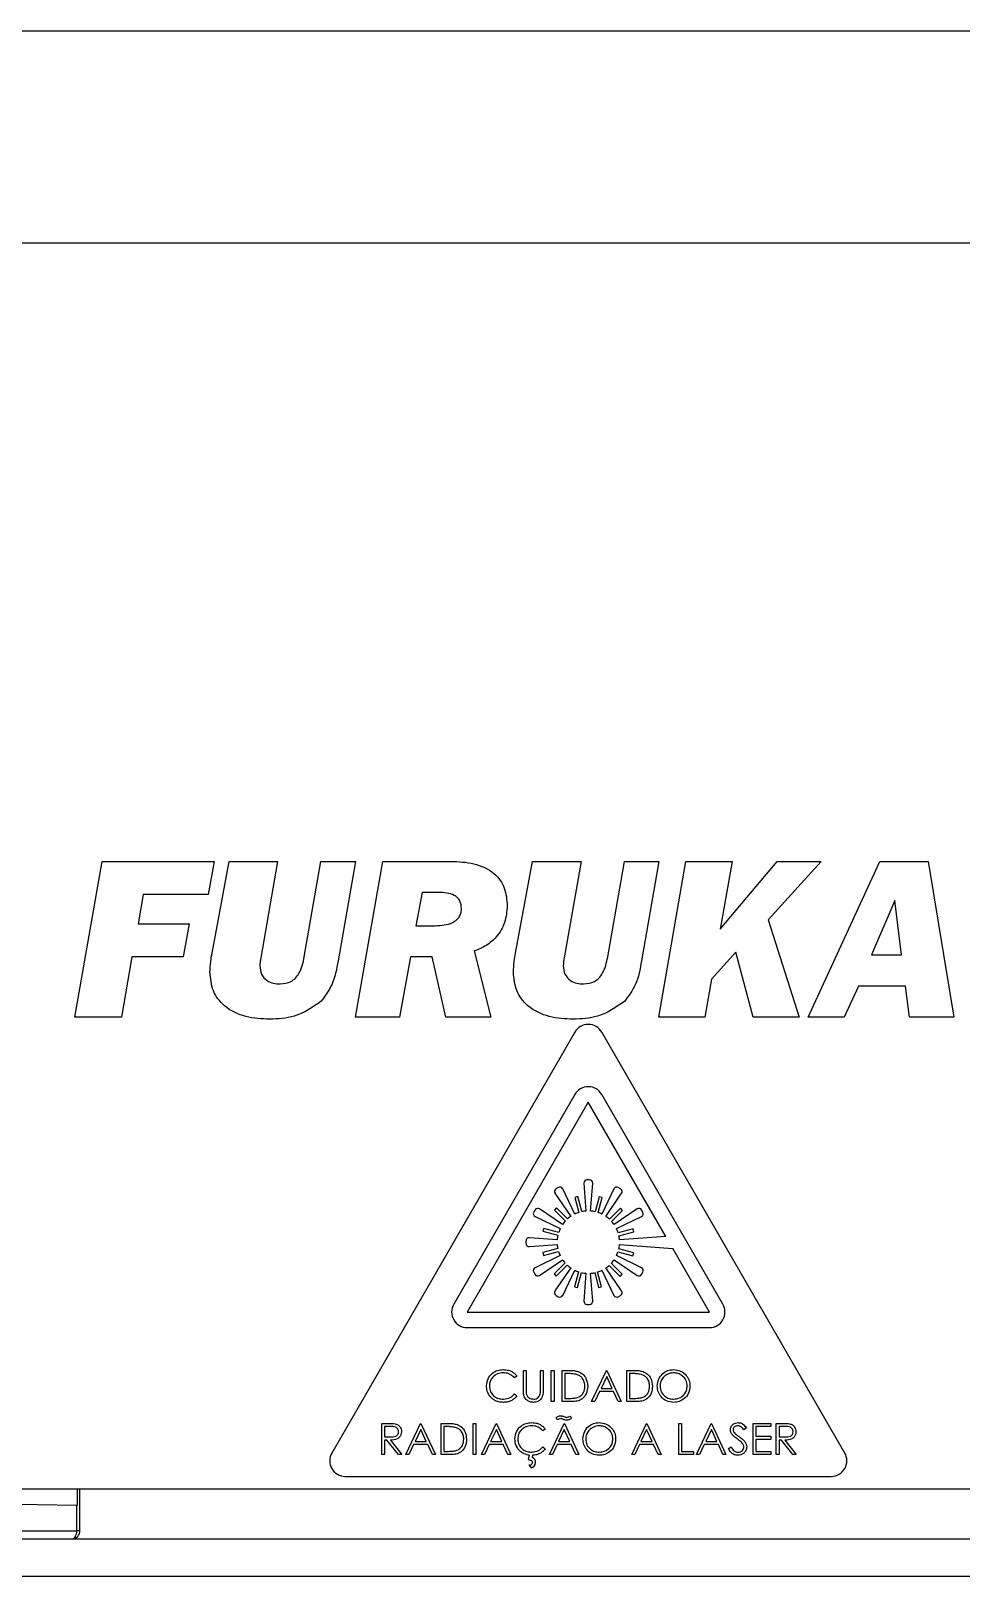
# Model space of a CAD drawing. Header units: millimetres. Extents: x 11355 to 11505, y 8083 to 8171.
# Drawn here: x 11372.803 to 11373.975, y 8110.362 to 8112.308 of the extents above; entities that cross this region are included whole.
import ezdxf

# ---------------------------------------------------------------- set-up
doc = ezdxf.new("R2010")
doc.units = ezdxf.units.MM
doc.layers.add('ODF', color=7, linetype='Continuous')
doc.layers.add('Rack - Base 15U', color=7, linetype='Continuous')

# ---------------------------------------------------------------- blocks, each defined once
blk = doc.blocks.new('Rack 15U - Gabitel')
blk.add_line((2366.628, 1400.827), (2386.938, 1400.827))
blk = doc.blocks.new('ODF - Furukawa')
at = {"layer": 'ODF'}
blk.add_line((2429.3876, 1400.5634), (2412.8414, 1400.5634), dxfattribs=at)
at = {"layer": 'ODF', "color": 7, "linetype": 'Continuous'}
for p, q in [((2426.2144, 1399.5885), (2426.2488, 1399.7847)), ((2426.2488, 1399.7847), (2426.3897, 1399.7847)), ((2426.3897, 1399.7847), (2426.3823, 1399.7429)), ((2426.3871, 1399.6692), (2426.4087, 1399.7847)), ((2426.4087, 1399.7847), (2426.4697, 1399.7847)), ((2426.4697, 1399.7847), (2426.4484, 1399.663)), ((2426.5033, 1399.6643), (2426.5242, 1399.7847)), ((2426.5242, 1399.7847), (2426.5677, 1399.7847)), ((2426.5677, 1399.7847), (2426.5458, 1399.6595)), ((2426.5677, 1399.5885), (2426.6023, 1399.7847)), ((2426.6023, 1399.7847), (2426.6883, 1399.7847)), ((2426.7692, 1399.6692), (2426.7908, 1399.7847)), ((2426.7908, 1399.7847), (2426.8518, 1399.7847)), ((2426.8518, 1399.7847), (2426.8305, 1399.663)), ((2426.8854, 1399.6643), (2426.9063, 1399.7847)), ((2426.9063, 1399.7847), (2426.9498, 1399.7847)), ((2426.9498, 1399.7847), (2426.9279, 1399.6595)), ((2426.9498, 1399.5885), (2426.9837, 1399.7847)), ((2426.9837, 1399.7847), (2427.0421, 1399.7847)), ((2427.0421, 1399.7847), (2427.0268, 1399.6991)), ((2427.0268, 1399.6991), (2427.0988, 1399.7847)), ((2427.1539, 1399.7847), (2427.0875, 1399.711)), ((2427.0988, 1399.7847), (2427.1539, 1399.7847)), ((2427.1379, 1399.5885), (2427.2279, 1399.7847)), ((2427.2279, 1399.7847), (2427.2888, 1399.7847)), ((2427.2888, 1399.7847), (2427.3211, 1399.5885)), ((2426.3002, 1399.7429), (2426.2939, 1399.7062)), ((2426.3823, 1399.7429), (2426.3002, 1399.7429)), ((2426.6516, 1399.7455), (2426.6436, 1399.7036)), ((2426.6723, 1399.7455), (2426.6516, 1399.7455)), ((2427.2468, 1399.7353), (2427.2176, 1399.667)), ((2427.2553, 1399.667), (2427.2468, 1399.7353)), ((2426.2939, 1399.7062), (2426.3583, 1399.7062)), ((2426.3583, 1399.7062), (2426.3507, 1399.6643)), ((2426.6436, 1399.7036), (2426.6684, 1399.7036)), ((2427.0875, 1399.711), (2427.1262, 1399.5885)), ((2426.2863, 1399.6643), (2426.2731, 1399.5885)), ((2426.3507, 1399.6643), (2426.2863, 1399.6643)), ((2426.637, 1399.6643), (2426.6233, 1399.5885)), ((2426.6643, 1399.6643), (2426.637, 1399.6643)), ((2426.6813, 1399.5885), (2426.6643, 1399.6643)), ((2426.7173, 1399.6718), (2426.7383, 1399.5885)), ((2427.0466, 1399.6702), (2427.0158, 1399.6365)), ((2427.0686, 1399.5885), (2427.0466, 1399.6702)), ((2427.2176, 1399.667), (2427.2553, 1399.667)), ((2427.0158, 1399.6365), (2427.0074, 1399.5885)), ((2427.2011, 1399.6277), (2427.183, 1399.5885)), ((2427.2604, 1399.6277), (2427.2011, 1399.6277)), ((2427.2655, 1399.5885), (2427.2604, 1399.6277)), ((2426.2731, 1399.5885), (2426.2144, 1399.5885)), ((2426.6233, 1399.5885), (2426.5677, 1399.5885)), ((2426.7383, 1399.5885), (2426.6813, 1399.5885)), ((2427.0074, 1399.5885), (2426.9498, 1399.5885)), ((2427.1262, 1399.5885), (2427.0686, 1399.5885)), ((2427.183, 1399.5885), (2427.1379, 1399.5885)), ((2427.3211, 1399.5885), (2427.2655, 1399.5885)), ((2426.8439, 1399.5695), (2426.5379, 1399.0395)), ((2427.1838, 1399.0395), (2426.8778, 1399.5695)), ((2426.8439, 1399.491), (2426.6914, 1399.2269)), ((2427.0303, 1399.2269), (2426.8778, 1399.491)), ((2426.8609, 1399.4812), (2426.7084, 1399.2171)), ((2426.9583, 1399.3124), (2426.8609, 1399.4812)), ((2426.8231, 1399.3738), (2426.8202, 1399.3722)), ((2426.8438, 1399.3405), (2426.8286, 1399.3721)), ((2426.8553, 1399.3793), (2426.8579, 1399.3442)), ((2426.8625, 1399.3835), (2426.8592, 1399.3835)), ((2426.8638, 1399.3442), (2426.8664, 1399.3793)), ((2426.8931, 1399.3721), (2426.8779, 1399.3405)), ((2426.9015, 1399.3722), (2426.8986, 1399.3738)), ((2426.8209, 1399.3482), (2426.8182, 1399.3455)), ((2426.8189, 1399.3666), (2426.8387, 1399.3375)), ((2426.8347, 1399.3344), (2426.8209, 1399.3482)), ((2426.8478, 1399.3624), (2426.8441, 1399.3614)), ((2426.8441, 1399.3614), (2426.8491, 1399.3426)), ((2426.8528, 1399.3435), (2426.8478, 1399.3624)), ((2426.8745, 1399.3622), (2426.8695, 1399.3434)), ((2426.8731, 1399.3424), (2426.8782, 1399.3612)), ((2426.8782, 1399.3612), (2426.8745, 1399.3622)), ((2426.883, 1399.3375), (2426.9028, 1399.3666)), ((2426.9012, 1399.3478), (2426.8875, 1399.334)), ((2426.9039, 1399.345), (2426.9012, 1399.3478)), ((2426.7938, 1399.3457), (2426.7921, 1399.3429)), ((2426.7938, 1399.3374), (2426.8255, 1399.3221)), ((2426.8284, 1399.3272), (2426.7994, 1399.347)), ((2426.8182, 1399.3455), (2426.832, 1399.3317)), ((2426.8901, 1399.3313), (2426.9039, 1399.345)), ((2426.9223, 1399.347), (2426.8933, 1399.3272)), ((2426.8962, 1399.3221), (2426.9279, 1399.3374)), ((2426.9296, 1399.3429), (2426.9279, 1399.3457)), ((2426.8217, 1399.308), (2426.7867, 1399.3107)), ((2426.8047, 1399.3224), (2426.8037, 1399.3188)), ((2426.8037, 1399.3188), (2426.8225, 1399.3137)), ((2426.8236, 1399.3174), (2426.8047, 1399.3224)), ((2426.9172, 1399.3219), (2426.8983, 1399.3168)), ((2426.8993, 1399.3131), (2426.9181, 1399.3182)), ((2426.9583, 1399.3124), (2426.9, 1399.308)), ((2426.9181, 1399.3182), (2426.9172, 1399.3219)), ((2426.7824, 1399.3068), (2426.7824, 1399.3034)), ((2426.7867, 1399.2995), (2426.8217, 1399.3022)), ((2426.8224, 1399.2971), (2426.8036, 1399.2921)), ((2426.8036, 1399.2921), (2426.8045, 1399.2884)), ((2426.8045, 1399.2884), (2426.8234, 1399.2934)), ((2426.8981, 1399.2928), (2426.917, 1399.2878)), ((2426.918, 1399.2915), (2426.8992, 1399.2965)), ((2426.9, 1399.3022), (2426.9671, 1399.2971)), ((2426.917, 1399.2878), (2426.918, 1399.2915)), ((2427.0133, 1399.2171), (2426.9671, 1399.2971)), ((2426.8255, 1399.2881), (2426.7938, 1399.2728)), ((2426.7994, 1399.2632), (2426.8284, 1399.283)), ((2426.8316, 1399.279), (2426.8178, 1399.2652)), ((2426.8387, 1399.2727), (2426.8189, 1399.2436)), ((2426.8205, 1399.2624), (2426.8343, 1399.2762)), ((2426.9028, 1399.2436), (2426.883, 1399.2727)), ((2426.887, 1399.2758), (2426.9008, 1399.262)), ((2426.9035, 1399.2647), (2426.8897, 1399.2785)), ((2426.8933, 1399.283), (2426.9223, 1399.2632)), ((2426.9279, 1399.2728), (2426.8962, 1399.2881)), ((2426.7921, 1399.2673), (2426.7938, 1399.2645)), ((2426.8178, 1399.2652), (2426.8205, 1399.2624)), ((2426.8286, 1399.2381), (2426.8438, 1399.2697)), ((2426.8486, 1399.2678), (2426.8435, 1399.249)), ((2426.8472, 1399.248), (2426.8523, 1399.2668)), ((2426.8579, 1399.266), (2426.8553, 1399.2309)), ((2426.8664, 1399.2309), (2426.8638, 1399.266)), ((2426.8689, 1399.2667), (2426.8739, 1399.2478)), ((2426.8776, 1399.2488), (2426.8726, 1399.2676)), ((2426.8779, 1399.2697), (2426.8931, 1399.2381)), ((2426.9008, 1399.262), (2426.9035, 1399.2647)), ((2426.9279, 1399.2645), (2426.9296, 1399.2673)), ((2426.8202, 1399.238), (2426.8231, 1399.2364)), ((2426.8435, 1399.249), (2426.8472, 1399.248)), ((2426.8739, 1399.2478), (2426.8776, 1399.2488)), ((2426.8986, 1399.2364), (2426.9015, 1399.238)), ((2426.7084, 1399.2171), (2427.0133, 1399.2171)), ((2426.8592, 1399.2267), (2426.8625, 1399.2267)), ((2426.7084, 1399.1974), (2427.0133, 1399.1974)), ((2426.771, 1399.1364), (2426.7679, 1399.134)), ((2426.7791, 1399.1436), (2426.7826, 1399.1436)), ((2426.7791, 1399.1198), (2426.7791, 1399.1436)), ((2426.7826, 1399.1436), (2426.7826, 1399.12)), ((2426.8007, 1399.12), (2426.8007, 1399.1436)), ((2426.8007, 1399.1436), (2426.8042, 1399.1436)), ((2426.8042, 1399.1436), (2426.8042, 1399.1198)), ((2426.8143, 1399.1436), (2426.8178, 1399.1436)), ((2426.8143, 1399.1043), (2426.8143, 1399.1436)), ((2426.8178, 1399.1436), (2426.8178, 1399.1043)), ((2426.8279, 1399.1043), (2426.8279, 1399.1436)), ((2426.8279, 1399.1436), (2426.8358, 1399.1436)), ((2426.8342, 1399.1395), (2426.8314, 1399.1395)), ((2426.8314, 1399.1395), (2426.8314, 1399.1083)), ((2426.8651, 1399.1043), (2426.8838, 1399.1436)), ((2426.884, 1399.1359), (2426.8769, 1399.1209)), ((2426.8838, 1399.1436), (2426.8843, 1399.1436)), ((2426.8909, 1399.1209), (2426.884, 1399.1359)), ((2426.8843, 1399.1436), (2426.9024, 1399.1043)), ((2426.9094, 1399.1043), (2426.9094, 1399.1436)), ((2426.9094, 1399.1436), (2426.9173, 1399.1436)), ((2426.9157, 1399.1395), (2426.9129, 1399.1395)), ((2426.9129, 1399.1395), (2426.9129, 1399.1083)), ((2426.8749, 1399.1169), (2426.869, 1399.1043)), ((2426.8927, 1399.1169), (2426.8749, 1399.1169)), ((2426.8769, 1399.1209), (2426.8909, 1399.1209)), ((2426.8985, 1399.1043), (2426.8927, 1399.1169)), ((2426.7679, 1399.1139), (2426.771, 1399.1115)), ((2426.8178, 1399.1043), (2426.8143, 1399.1043)), ((2426.8401, 1399.1043), (2426.8279, 1399.1043)), ((2426.8314, 1399.1083), (2426.8359, 1399.1083)), ((2426.869, 1399.1043), (2426.8651, 1399.1043)), ((2426.9024, 1399.1043), (2426.8985, 1399.1043)), ((2426.9216, 1399.1043), (2426.9094, 1399.1043)), ((2426.9129, 1399.1083), (2426.9174, 1399.1083)), ((2426.6009, 1399.0768), (2426.6088, 1399.0768)), ((2426.6009, 1399.0376), (2426.6009, 1399.0768)), ((2426.6311, 1399.0376), (2426.6497, 1399.0768)), ((2426.6497, 1399.0768), (2426.6502, 1399.0768)), ((2426.6502, 1399.0768), (2426.6683, 1399.0376)), ((2426.6754, 1399.0768), (2426.6833, 1399.0768)), ((2426.6754, 1399.0376), (2426.6754, 1399.0768)), ((2426.7157, 1399.0768), (2426.7192, 1399.0768)), ((2426.7157, 1399.0376), (2426.7157, 1399.0768)), ((2426.7192, 1399.0768), (2426.7192, 1399.0376)), ((2426.7262, 1399.0376), (2426.7448, 1399.0768)), ((2426.7448, 1399.0768), (2426.7453, 1399.0768)), ((2426.7453, 1399.0768), (2426.7635, 1399.0376)), ((2426.8118, 1399.0376), (2426.8304, 1399.0768)), ((2426.8221, 1399.0814), (2426.8203, 1399.0841)), ((2426.8304, 1399.0768), (2426.8309, 1399.0768)), ((2426.8309, 1399.0768), (2426.849, 1399.0376)), ((2426.8376, 1399.0859), (2426.8395, 1399.0833)), ((2426.9155, 1399.0376), (2426.9341, 1399.0768)), ((2426.9341, 1399.0768), (2426.9346, 1399.0768)), ((2426.9346, 1399.0768), (2426.9527, 1399.0376)), ((2426.9748, 1399.0768), (2426.9784, 1399.0768)), ((2426.9748, 1399.0376), (2426.9748, 1399.0768)), ((2426.9784, 1399.0768), (2426.9784, 1399.0416)), ((2426.997, 1399.0376), (2427.0156, 1399.0768)), ((2427.0156, 1399.0768), (2427.0161, 1399.0768)), ((2427.0161, 1399.0768), (2427.0342, 1399.0376)), ((2427.0685, 1399.0768), (2427.0906, 1399.0768)), ((2427.0685, 1399.0376), (2427.0685, 1399.0768)), ((2427.0906, 1399.0768), (2427.0906, 1399.0728)), ((2427.0976, 1399.0376), (2427.0976, 1399.0768)), ((2427.0976, 1399.0768), (2427.1055, 1399.0768)), ((2426.6118, 1399.0728), (2426.6044, 1399.0728)), ((2426.6044, 1399.0728), (2426.6044, 1399.0597)), ((2426.6044, 1399.0597), (2426.6116, 1399.0597)), ((2426.6499, 1399.0692), (2426.6428, 1399.0542)), ((2426.6569, 1399.0542), (2426.6499, 1399.0692)), ((2426.6817, 1399.0728), (2426.6789, 1399.0728)), ((2426.6789, 1399.0728), (2426.6789, 1399.0416)), ((2426.7451, 1399.0692), (2426.7379, 1399.0542)), ((2426.752, 1399.0542), (2426.7451, 1399.0692)), ((2426.8067, 1399.0696), (2426.8037, 1399.0673)), ((2426.8306, 1399.0692), (2426.8235, 1399.0542)), ((2426.8375, 1399.0542), (2426.8306, 1399.0692)), ((2426.9343, 1399.0692), (2426.9272, 1399.0542)), ((2426.9412, 1399.0542), (2426.9343, 1399.0692)), ((2427.0158, 1399.0692), (2427.0087, 1399.0542)), ((2427.0227, 1399.0542), (2427.0158, 1399.0692)), ((2427.0599, 1399.0712), (2427.0567, 1399.0688)), ((2427.0906, 1399.0728), (2427.072, 1399.0728)), ((2427.072, 1399.0728), (2427.072, 1399.0607)), ((2427.072, 1399.0607), (2427.0906, 1399.0607)), ((2427.0906, 1399.0567), (2427.072, 1399.0567)), ((2427.072, 1399.0567), (2427.072, 1399.0416)), ((2427.0906, 1399.0607), (2427.0906, 1399.0567)), ((2427.1012, 1399.0728), (2427.1012, 1399.0597)), ((2427.1085, 1399.0728), (2427.1012, 1399.0728)), ((2427.1012, 1399.0597), (2427.1084, 1399.0597)), ((2426.6044, 1399.0376), (2426.6009, 1399.0376)), ((2426.6044, 1399.0557), (2426.6044, 1399.0376)), ((2426.6073, 1399.0557), (2426.6044, 1399.0557)), ((2426.6217, 1399.0376), (2426.6073, 1399.0557)), ((2426.6116, 1399.0557), (2426.6261, 1399.0376)), ((2426.6261, 1399.0376), (2426.6217, 1399.0376)), ((2426.6349, 1399.0376), (2426.6311, 1399.0376)), ((2426.6409, 1399.0501), (2426.6349, 1399.0376)), ((2426.6587, 1399.0501), (2426.6409, 1399.0501)), ((2426.6428, 1399.0542), (2426.6569, 1399.0542)), ((2426.6645, 1399.0376), (2426.6587, 1399.0501)), ((2426.6683, 1399.0376), (2426.6645, 1399.0376)), ((2426.6876, 1399.0376), (2426.6754, 1399.0376)), ((2426.6789, 1399.0416), (2426.6834, 1399.0416)), ((2426.7192, 1399.0376), (2426.7157, 1399.0376)), ((2426.7301, 1399.0376), (2426.7262, 1399.0376)), ((2426.736, 1399.0501), (2426.7301, 1399.0376)), ((2426.7538, 1399.0501), (2426.736, 1399.0501)), ((2426.7379, 1399.0542), (2426.752, 1399.0542)), ((2426.7596, 1399.0376), (2426.7538, 1399.0501)), ((2426.7635, 1399.0376), (2426.7596, 1399.0376)), ((2426.7866, 1399.0367), (2426.7853, 1399.0312)), ((2426.7906, 1399.0366), (2426.79, 1399.034)), ((2426.8037, 1399.0471), (2426.8067, 1399.0448)), ((2426.8156, 1399.0376), (2426.8118, 1399.0376)), ((2426.8216, 1399.0501), (2426.8156, 1399.0376)), ((2426.8394, 1399.0501), (2426.8216, 1399.0501)), ((2426.8235, 1399.0542), (2426.8375, 1399.0542)), ((2426.8452, 1399.0376), (2426.8394, 1399.0501)), ((2426.849, 1399.0376), (2426.8452, 1399.0376)), ((2426.9193, 1399.0376), (2426.9155, 1399.0376)), ((2426.9253, 1399.0501), (2426.9193, 1399.0376)), ((2426.9431, 1399.0501), (2426.9253, 1399.0501)), ((2426.9272, 1399.0542), (2426.9412, 1399.0542)), ((2426.9489, 1399.0376), (2426.9431, 1399.0501)), ((2426.9527, 1399.0376), (2426.9489, 1399.0376)), ((2426.9935, 1399.0376), (2426.9748, 1399.0376)), ((2426.9784, 1399.0416), (2426.9935, 1399.0416)), ((2426.9935, 1399.0416), (2426.9935, 1399.0376)), ((2427.0008, 1399.0376), (2426.997, 1399.0376)), ((2427.0068, 1399.0501), (2427.0008, 1399.0376)), ((2427.0246, 1399.0501), (2427.0068, 1399.0501)), ((2427.0087, 1399.0542), (2427.0227, 1399.0542)), ((2427.0304, 1399.0376), (2427.0246, 1399.0501)), ((2427.0342, 1399.0376), (2427.0304, 1399.0376)), ((2427.0373, 1399.0451), (2427.0406, 1399.0471)), ((2427.0906, 1399.0376), (2427.0685, 1399.0376)), ((2427.072, 1399.0416), (2427.0906, 1399.0416)), ((2427.0906, 1399.0416), (2427.0906, 1399.0376)), ((2427.1012, 1399.0376), (2427.0976, 1399.0376)), ((2427.104, 1399.0557), (2427.1012, 1399.0557)), ((2427.1012, 1399.0557), (2427.1012, 1399.0376)), ((2427.1185, 1399.0376), (2427.104, 1399.0557)), ((2427.1084, 1399.0557), (2427.1228, 1399.0376)), ((2427.1228, 1399.0376), (2427.1185, 1399.0376)), ((2426.7853, 1399.0312), (2426.7882, 1399.0305)), ((2426.7858, 1399.0248), (2426.7892, 1399.0206)), ((2426.5549, 1399.0101), (2427.1668, 1399.0101)), ((2412.8034, 1398.9944), (2429.4268, 1398.9944)), ((2426.2175, 1398.9734), (2426.2175, 1398.9944)), ((2426.2208, 1398.9414), (2426.2208, 1398.9944)), ((2426.2168, 1398.9414), (2426.2168, 1398.9734)), ((2425.3698, 1398.9414), (2426.2168, 1398.9414)), ((2414.7387, 1398.9316), (2428.0151, 1398.9316)), ((2412.8034, 1398.8845), (2429.4268, 1398.8845))]:
    blk.add_line(p, q, dxfattribs=at)
at = {"layer": 'ODF', "color": 8, "linetype": 'Continuous'}
blk.add_line((2426.2208, 1398.9414), (2426.2168, 1398.9414), dxfattribs=at)
at = {"layer": 'ODF', "color": 7, "linetype": 'Continuous', "flags": 128}
for points in [[(2426.2168, 1398.9734), (2426.0666, 1398.976), (2425.9273, 1398.9785), (2425.7998, 1398.9807), (2425.6851, 1398.9827), (2425.5841, 1398.9844), (2425.4974, 1398.986), (2425.4258, 1398.9872), (2425.3698, 1398.9882)], [(2426.211, 1398.9316), (2426.2121, 1398.9318), (2426.2132, 1398.9323), (2426.2142, 1398.9332), (2426.2151, 1398.9345), (2426.2158, 1398.9359), (2426.2164, 1398.9376), (2426.2167, 1398.9395), (2426.2168, 1398.9414)]]:
    blk.add_lwpolyline(points, dxfattribs=at)
at = {"layer": 'ODF', "color": 7, "linetype": 'Continuous'}
for centre, radius, start, end in [((2426.8609, 1399.5597), 0.0196, 30, 150), ((2426.8609, 1399.4812), 0.0196, 30, 150), ((2426.8222, 1399.3688), 0.00393, 120, 214.2892), ((2426.825, 1399.3704), 0.00393, 25.7108, 120), ((2426.8592, 1399.3796), 0.00393, 90, 184.2892), ((2426.8625, 1399.3796), 0.00393, 355.7108, 90), ((2426.8967, 1399.3704), 0.00393, 60, 154.2892), ((2426.8995, 1399.3688), 0.00393, 325.7108, 60), ((2426.7972, 1399.3438), 0.00393, 55.7108, 150), ((2426.9245, 1399.3438), 0.00393, 30, 124.2892), ((2426.7955, 1399.3409), 0.00393, 150, 244.2892), ((2426.8609, 1399.3051), 0.0393, 137.3451, 145.6988), ((2426.8609, 1399.3051), 0.0393, 124.3012, 131.7648), ((2426.8609, 1399.3051), 0.0393, 107.3451, 115.6988), ((2426.8609, 1399.3051), 0.0393, 94.3012, 101.7648), ((2426.8609, 1399.3051), 0.0393, 77.3451, 85.6988), ((2426.8609, 1399.3051), 0.0393, 64.3012, 71.7648), ((2426.8609, 1399.3051), 0.0393, 47.3451, 55.6988), ((2426.8609, 1399.3051), 0.0393, 34.3012, 41.7648), ((2426.9262, 1399.3409), 0.00393, 295.7108, 30), ((2426.7864, 1399.3068), 0.00393, 85.7108, 180), ((2426.8609, 1399.3051), 0.0393, 167.3451, 175.6988), ((2426.8609, 1399.3051), 0.0393, 154.3012, 161.7648), ((2426.8609, 1399.3051), 0.0393, 17.3451, 25.6988), ((2426.8609, 1399.3051), 0.0393, 4.3012, 11.7648), ((2426.7864, 1399.3034), 0.00393, 180, 274.2892), ((2426.8609, 1399.3051), 0.0393, 184.3012, 191.7648), ((2426.8609, 1399.3051), 0.0393, 197.3451, 205.6988), ((2426.8609, 1399.3051), 0.0393, 334.3012, 341.7648), ((2426.8609, 1399.3051), 0.0393, 347.3451, 355.6988), ((2426.7955, 1399.2693), 0.00393, 115.7108, 210), ((2426.8609, 1399.3051), 0.0393, 214.3012, 221.7648), ((2426.8609, 1399.3051), 0.0393, 227.3451, 235.6988), ((2426.8609, 1399.3051), 0.0393, 304.3012, 311.7648), ((2426.8609, 1399.3051), 0.0393, 317.3451, 325.6988), ((2426.9262, 1399.2693), 0.00393, 330, 64.2892), ((2426.7972, 1399.2664), 0.00393, 210, 304.2892), ((2426.8609, 1399.3051), 0.0393, 244.3012, 251.7648), ((2426.8609, 1399.3051), 0.0393, 257.3451, 265.6988), ((2426.8609, 1399.3051), 0.0393, 274.3012, 281.7648), ((2426.8609, 1399.3051), 0.0393, 287.3451, 295.6988), ((2426.9245, 1399.2664), 0.00393, 235.7108, 330), ((2426.8222, 1399.2414), 0.00393, 145.7108, 240), ((2426.825, 1399.2398), 0.00393, 240, 334.2892), ((2426.8592, 1399.2306), 0.00393, 175.7108, 270), ((2426.8625, 1399.2306), 0.00393, 270, 4.2892), ((2426.8967, 1399.2398), 0.00393, 205.7108, 300), ((2426.8995, 1399.2414), 0.00393, 300, 34.2892), ((2426.7084, 1399.2171), 0.0196, 150, 270), ((2427.0133, 1399.2171), 0.0196, 270, 30), ((2426.5549, 1399.0297), 0.0196, 150, 270), ((2427.1668, 1399.0297), 0.0196, 270, 30), ((2426.7874, 1399.0275), 0.00314, 238.9567, 76.5333), ((2426.7874, 1399.0275), 0.00707, 284.3001, 68.8047), ((2426.215, 1398.849), 0.1245, 88.8344, 89.1571), ((2426.211, 1398.9414), 0.00981, 270, 0)]:
    blk.add_arc(centre, radius, start, end, dxfattribs=at)
for points, knots in [([(2426.6883, 1399.7847), (2426.6979, 1399.7843), (2426.7169, 1399.7835), (2426.7422, 1399.7723), (2426.7571, 1399.7514), (2426.7582, 1399.7363), (2426.7588, 1399.7287)], [0, 0, 0, 0, 0.281153, 0.560489, 0.779706, 1, 1, 1, 1]), ([(2426.7012, 1399.7248), (2426.7009, 1399.7282), (2426.7005, 1399.7334), (2426.6965, 1399.7391), (2426.688, 1399.745), (2426.6793, 1399.7453), (2426.6723, 1399.7455)], [0, 0, 0, 0, 0.249965, 0.375572, 0.501139, 1, 1, 1, 1]), ([(2426.6684, 1399.7036), (2426.6758, 1399.704), (2426.6869, 1399.7047), (2426.6975, 1399.7127), (2426.7008, 1399.7193), (2426.7011, 1399.723), (2426.7012, 1399.7248)], [0, 0, 0, 0, 0.499625, 0.749066, 0.874504, 1, 1, 1, 1]), ([(2426.7588, 1399.7287), (2426.7582, 1399.7216), (2426.757, 1399.7075), (2426.7467, 1399.6901), (2426.7329, 1399.6779), (2426.7225, 1399.6738), (2426.7173, 1399.6718)], [0, 0, 0, 0, 0.279917, 0.559482, 0.779637, 1, 1, 1, 1]), ([(2426.3845, 1399.6453), (2426.3847, 1399.6498), (2426.3851, 1399.6578), (2426.3865, 1399.6657), (2426.3871, 1399.6692)], [0, 0, 0, 0, 0.5598922, 1, 1, 1, 1]), ([(2426.4484, 1399.663), (2426.4481, 1399.6612), (2426.4475, 1399.658), (2426.4474, 1399.6547), (2426.4473, 1399.6533)], [0, 0, 0, 0, 0.559976, 1, 1, 1, 1]), ([(2426.4729, 1399.6303), (2426.4777, 1399.6308), (2426.4872, 1399.6318), (2426.4992, 1399.6451), (2426.5017, 1399.657), (2426.5033, 1399.6643)], [0, 0, 0, 0, 0.279638, 0.558318, 1, 1, 1, 1]), ([(2426.5458, 1399.6595), (2426.544, 1399.6491), (2426.5407, 1399.6305), (2426.5295, 1399.6153), (2426.5247, 1399.6087)], [0, 0, 0, 0, 0.561004, 1, 1, 1, 1]), ([(2426.7666, 1399.6453), (2426.7668, 1399.6498), (2426.7672, 1399.6578), (2426.7686, 1399.6657), (2426.7692, 1399.6692)], [0, 0, 0, 0, 0.5598922, 1, 1, 1, 1]), ([(2426.8305, 1399.663), (2426.8301, 1399.6612), (2426.8296, 1399.658), (2426.8295, 1399.6547), (2426.8294, 1399.6533)], [0, 0, 0, 0, 0.559978, 1, 1, 1, 1]), ([(2426.855, 1399.6303), (2426.8598, 1399.6308), (2426.8693, 1399.6318), (2426.8813, 1399.6451), (2426.8838, 1399.657), (2426.8854, 1399.6643)], [0, 0, 0, 0, 0.279635, 0.558318, 1, 1, 1, 1]), ([(2426.9279, 1399.6595), (2426.9261, 1399.6491), (2426.9228, 1399.6305), (2426.9116, 1399.6153), (2426.9067, 1399.6087)], [0, 0, 0, 0, 0.561004, 1, 1, 1, 1]), ([(2426.4597, 1399.5858), (2426.4496, 1399.5863), (2426.4294, 1399.5874), (2426.4031, 1399.5997), (2426.3866, 1399.6213), (2426.3852, 1399.6373), (2426.3845, 1399.6453)], [0, 0, 0, 0, 0.281033, 0.560506, 0.779927, 1, 1, 1, 1]), ([(2426.4473, 1399.6533), (2426.4477, 1399.6496), (2426.4483, 1399.6423), (2426.4555, 1399.6343), (2426.4643, 1399.6307), (2426.47, 1399.6305), (2426.4729, 1399.6303)], [0, 0, 0, 0, 0.279781, 0.558401, 0.77899, 1, 1, 1, 1]), ([(2426.8418, 1399.5858), (2426.8317, 1399.5863), (2426.8115, 1399.5874), (2426.7852, 1399.5997), (2426.7687, 1399.6213), (2426.7673, 1399.6373), (2426.7666, 1399.6453)], [0, 0, 0, 0, 0.281034, 0.560507, 0.779927, 1, 1, 1, 1]), ([(2426.8294, 1399.6533), (2426.8297, 1399.6496), (2426.8304, 1399.6423), (2426.8376, 1399.6343), (2426.8464, 1399.6307), (2426.8521, 1399.6305), (2426.855, 1399.6303)], [0, 0, 0, 0, 0.27978, 0.558402, 0.77899, 1, 1, 1, 1]), ([(2426.5247, 1399.6087), (2426.5137, 1399.601), (2426.494, 1399.5873), (2426.4702, 1399.5863), (2426.4597, 1399.5858)], [0, 0, 0, 0, 0.558134, 1, 1, 1, 1]), ([(2426.9067, 1399.6087), (2426.8958, 1399.601), (2426.8761, 1399.5873), (2426.8523, 1399.5863), (2426.8418, 1399.5858)], [0, 0, 0, 0, 0.558136, 1, 1, 1, 1]), ([(2426.7328, 1399.1242), (2426.7331, 1399.1272), (2426.7338, 1399.1334), (2426.7396, 1399.1401), (2426.7466, 1399.144), (2426.7515, 1399.1444), (2426.7539, 1399.1446)], [0, 0, 0, 0, 0.279515, 0.55908, 0.779373, 1, 1, 1, 1]), ([(2426.7537, 1399.1405), (2426.7512, 1399.1403), (2426.7461, 1399.1397), (2426.7403, 1399.1354), (2426.7368, 1399.1298), (2426.7365, 1399.1259), (2426.7363, 1399.1239)], [0, 0, 0, 0, 0.279854, 0.55952, 0.779688, 1, 1, 1, 1]), ([(2426.7679, 1399.134), (2426.7667, 1399.1353), (2426.7645, 1399.1375), (2426.7607, 1399.1394), (2426.7572, 1399.1404), (2426.7549, 1399.1405), (2426.7537, 1399.1405)], [0, 0, 0, 0, 0.339329, 0.559461, 0.779726, 1, 1, 1, 1]), ([(2426.7539, 1399.1446), (2426.7561, 1399.1444), (2426.7598, 1399.1442), (2426.7646, 1399.1421), (2426.7682, 1399.1397), (2426.7701, 1399.1375), (2426.771, 1399.1364)], [0, 0, 0, 0, 0.33969, 0.559838, 0.779927, 1, 1, 1, 1]), ([(2426.8462, 1399.1384), (2426.844, 1399.1388), (2426.84, 1399.1395), (2426.836, 1399.1395), (2426.8342, 1399.1395)], [0, 0, 0, 0, 0.559545, 1, 1, 1, 1]), ([(2426.8358, 1399.1436), (2426.8382, 1399.1436), (2426.8424, 1399.1436), (2426.8465, 1399.1426), (2426.8483, 1399.1421)], [0, 0, 0, 0, 0.560444, 1, 1, 1, 1]), ([(2426.8566, 1399.1234), (2426.8564, 1399.1253), (2426.8562, 1399.129), (2426.8538, 1399.1336), (2426.8503, 1399.1369), (2426.8476, 1399.1379), (2426.8462, 1399.1384)], [0, 0, 0, 0, 0.280176, 0.55976, 0.779793, 1, 1, 1, 1]), ([(2426.8483, 1399.1421), (2426.8503, 1399.1412), (2426.8543, 1399.1392), (2426.8591, 1399.1326), (2426.8597, 1399.1269), (2426.8601, 1399.1234)], [0, 0, 0, 0, 0.280266, 0.560712, 1, 1, 1, 1]), ([(2426.9278, 1399.1384), (2426.9255, 1399.1388), (2426.9215, 1399.1395), (2426.9175, 1399.1395), (2426.9157, 1399.1395)], [0, 0, 0, 0, 0.559545, 1, 1, 1, 1]), ([(2426.9173, 1399.1436), (2426.9197, 1399.1436), (2426.9239, 1399.1436), (2426.928, 1399.1426), (2426.9298, 1399.1421)], [0, 0, 0, 0, 0.560444, 1, 1, 1, 1]), ([(2426.9381, 1399.1234), (2426.938, 1399.1253), (2426.9377, 1399.129), (2426.9353, 1399.1336), (2426.9318, 1399.1369), (2426.9291, 1399.1379), (2426.9278, 1399.1384)], [0, 0, 0, 0, 0.280176, 0.55976, 0.779793, 1, 1, 1, 1]), ([(2426.9298, 1399.1421), (2426.9318, 1399.1412), (2426.9358, 1399.1392), (2426.9407, 1399.1326), (2426.9413, 1399.1269), (2426.9416, 1399.1234)], [0, 0, 0, 0, 0.280266, 0.560712, 1, 1, 1, 1]), ([(2426.9477, 1399.1238), (2426.948, 1399.1268), (2426.9488, 1399.1328), (2426.9541, 1399.1397), (2426.9609, 1399.1439), (2426.9657, 1399.1443), (2426.9681, 1399.1446)], [0, 0, 0, 0, 0.2797337, 0.5593308, 0.7796797, 1, 1, 1, 1]), ([(2426.9682, 1399.1405), (2426.9657, 1399.1402), (2426.9608, 1399.1396), (2426.9551, 1399.1352), (2426.9517, 1399.1296), (2426.9514, 1399.1257), (2426.9512, 1399.1238)], [0, 0, 0, 0, 0.279625, 0.55935, 0.779625, 1, 1, 1, 1]), ([(2426.9681, 1399.1446), (2426.9711, 1399.1442), (2426.9773, 1399.1436), (2426.9842, 1399.138), (2426.9883, 1399.1312), (2426.9887, 1399.1264), (2426.9889, 1399.1239)], [0, 0, 0, 0, 0.279766, 0.559354, 0.779566, 1, 1, 1, 1]), ([(2426.9854, 1399.124), (2426.9851, 1399.1264), (2426.9845, 1399.1314), (2426.9797, 1399.1368), (2426.9741, 1399.14), (2426.9702, 1399.1403), (2426.9682, 1399.1405)], [0, 0, 0, 0, 0.279467, 0.558874, 0.779517, 1, 1, 1, 1]), ([(2426.7377, 1399.1102), (2426.7361, 1399.1125), (2426.7332, 1399.1168), (2426.7329, 1399.1219), (2426.7328, 1399.1242)], [0, 0, 0, 0, 0.559044, 1, 1, 1, 1]), ([(2426.7363, 1399.1239), (2426.7366, 1399.1214), (2426.7372, 1399.1163), (2426.7421, 1399.1108), (2426.7479, 1399.1077), (2426.7519, 1399.1075), (2426.7539, 1399.1073)], [0, 0, 0, 0, 0.279436, 0.558917, 0.779286, 1, 1, 1, 1]), ([(2426.7798, 1399.1116), (2426.7795, 1399.1131), (2426.7791, 1399.1159), (2426.7791, 1399.1186), (2426.7791, 1399.1198)], [0, 0, 0, 0, 0.559487, 1, 1, 1, 1]), ([(2426.7826, 1399.12), (2426.7826, 1399.1191), (2426.7826, 1399.1173), (2426.7827, 1399.1156), (2426.7827, 1399.1148)], [0, 0, 0, 0, 0.560144, 1, 1, 1, 1]), ([(2426.7827, 1399.1148), (2426.783, 1399.1136), (2426.7835, 1399.1112), (2426.7869, 1399.1081), (2426.79, 1399.1076), (2426.7918, 1399.1073)], [0, 0, 0, 0, 0.281053, 0.560812, 1, 1, 1, 1]), ([(2426.8042, 1399.1198), (2426.8042, 1399.1177), (2426.8041, 1399.1133), (2426.8018, 1399.1075), (2426.7972, 1399.1038), (2426.7938, 1399.1035), (2426.792, 1399.1033)], [0, 0, 0, 0, 0.28166, 0.56011, 0.78008, 1, 1, 1, 1]), ([(2426.8003, 1399.1139), (2426.8005, 1399.1151), (2426.8007, 1399.1171), (2426.8007, 1399.1191), (2426.8007, 1399.12)], [0, 0, 0, 0, 0.559629, 1, 1, 1, 1]), ([(2426.8601, 1399.1234), (2426.8598, 1399.1205), (2426.8592, 1399.1146), (2426.8542, 1399.1076), (2426.847, 1399.1045), (2426.8424, 1399.1044), (2426.8401, 1399.1043)], [0, 0, 0, 0, 0.280129, 0.5592507, 0.7788356, 1, 1, 1, 1]), ([(2426.8471, 1399.1093), (2426.8487, 1399.11), (2426.8518, 1399.1114), (2426.8558, 1399.1163), (2426.8563, 1399.1208), (2426.8566, 1399.1234)], [0, 0, 0, 0, 0.28053, 0.561007, 1, 1, 1, 1]), ([(2426.9416, 1399.1234), (2426.9413, 1399.1205), (2426.9408, 1399.1146), (2426.9357, 1399.1076), (2426.9285, 1399.1045), (2426.9239, 1399.1044), (2426.9216, 1399.1043)], [0, 0, 0, 0, 0.280129, 0.5592507, 0.7788356, 1, 1, 1, 1]), ([(2426.9287, 1399.1093), (2426.9302, 1399.11), (2426.9334, 1399.1114), (2426.9373, 1399.1163), (2426.9378, 1399.1208), (2426.9381, 1399.1234)], [0, 0, 0, 0, 0.2805349, 0.5610104, 1, 1, 1, 1]), ([(2426.9684, 1399.1033), (2426.9653, 1399.1036), (2426.9592, 1399.1043), (2426.9525, 1399.1099), (2426.9483, 1399.1166), (2426.9479, 1399.1214), (2426.9477, 1399.1238)], [0, 0, 0, 0, 0.279663, 0.559356, 0.779635, 1, 1, 1, 1]), ([(2426.9512, 1399.1238), (2426.9515, 1399.1213), (2426.9521, 1399.1163), (2426.9568, 1399.111), (2426.9624, 1399.1078), (2426.9663, 1399.1075), (2426.9682, 1399.1073)], [0, 0, 0, 0, 0.279416, 0.559077, 0.779478, 1, 1, 1, 1]), ([(2426.9682, 1399.1073), (2426.9707, 1399.1076), (2426.9757, 1399.1082), (2426.9815, 1399.1125), (2426.9849, 1399.1181), (2426.9852, 1399.122), (2426.9854, 1399.124)], [0, 0, 0, 0, 0.279836, 0.559389, 0.779657, 1, 1, 1, 1]), ([(2426.9889, 1399.1239), (2426.9886, 1399.1209), (2426.9879, 1399.1148), (2426.9823, 1399.1081), (2426.9755, 1399.1039), (2426.9708, 1399.1035), (2426.9684, 1399.1033)], [0, 0, 0, 0, 0.2796298, 0.5593425, 0.7795946, 1, 1, 1, 1]), ([(2426.7539, 1399.1033), (2426.7519, 1399.1034), (2426.7485, 1399.1036), (2426.744, 1399.1052), (2426.7405, 1399.1073), (2426.7387, 1399.1092), (2426.7377, 1399.1102)], [0, 0, 0, 0, 0.3398393, 0.5599287, 0.7799647, 1, 1, 1, 1]), ([(2426.7539, 1399.1073), (2426.7569, 1399.1077), (2426.7624, 1399.1084), (2426.7662, 1399.1122), (2426.7679, 1399.1139)], [0, 0, 0, 0, 0.5587645, 1, 1, 1, 1]), ([(2426.771, 1399.1115), (2426.7695, 1399.1099), (2426.767, 1399.1071), (2426.7625, 1399.1047), (2426.7583, 1399.1035), (2426.7554, 1399.1034), (2426.7539, 1399.1033)], [0, 0, 0, 0, 0.339343, 0.559516, 0.779721, 1, 1, 1, 1]), ([(2426.792, 1399.1033), (2426.7905, 1399.1034), (2426.7876, 1399.1036), (2426.7838, 1399.1056), (2426.7811, 1399.1083), (2426.7802, 1399.1105), (2426.7798, 1399.1116)], [0, 0, 0, 0, 0.280222, 0.559911, 0.779947, 1, 1, 1, 1]), ([(2426.7918, 1399.1073), (2426.7929, 1399.1074), (2426.7951, 1399.1077), (2426.7977, 1399.1093), (2426.7995, 1399.1115), (2426.8, 1399.1131), (2426.8003, 1399.1139)], [0, 0, 0, 0, 0.279785, 0.559375, 0.779569, 1, 1, 1, 1]), ([(2426.8359, 1399.1083), (2426.838, 1399.1083), (2426.8418, 1399.1083), (2426.8455, 1399.109), (2426.8471, 1399.1093)], [0, 0, 0, 0, 0.560432, 1, 1, 1, 1]), ([(2426.9174, 1399.1083), (2426.9196, 1399.1083), (2426.9233, 1399.1083), (2426.927, 1399.109), (2426.9287, 1399.1093)], [0, 0, 0, 0, 0.560426, 1, 1, 1, 1]), ([(2426.6088, 1399.0768), (2426.6104, 1399.0768), (2426.6134, 1399.0768), (2426.6164, 1399.0765), (2426.6177, 1399.0763)], [0, 0, 0, 0, 0.560232, 1, 1, 1, 1]), ([(2426.6177, 1399.0763), (2426.6189, 1399.0759), (2426.6213, 1399.0751), (2426.6239, 1399.0724), (2426.6254, 1399.0694), (2426.6255, 1399.0673), (2426.6256, 1399.0663)], [0, 0, 0, 0, 0.2798, 0.559501, 0.779638, 1, 1, 1, 1]), ([(2426.6833, 1399.0768), (2426.6857, 1399.0768), (2426.6899, 1399.0768), (2426.694, 1399.0758), (2426.6958, 1399.0754)], [0, 0, 0, 0, 0.560449, 1, 1, 1, 1]), ([(2426.6958, 1399.0754), (2426.6978, 1399.0744), (2426.7018, 1399.0725), (2426.7066, 1399.0659), (2426.7072, 1399.0602), (2426.7076, 1399.0567)], [0, 0, 0, 0, 0.280271, 0.560713, 1, 1, 1, 1]), ([(2426.7685, 1399.0574), (2426.7689, 1399.0605), (2426.7696, 1399.0667), (2426.7754, 1399.0734), (2426.7824, 1399.0773), (2426.7872, 1399.0777), (2426.7896, 1399.0778)], [0, 0, 0, 0, 0.279515, 0.559083, 0.779378, 1, 1, 1, 1]), ([(2426.7896, 1399.0778), (2426.7919, 1399.0777), (2426.7956, 1399.0774), (2426.8003, 1399.0754), (2426.804, 1399.073), (2426.8058, 1399.0707), (2426.8067, 1399.0696)], [0, 0, 0, 0, 0.33969, 0.559838, 0.779927, 1, 1, 1, 1]), ([(2426.8203, 1399.0841), (2426.8213, 1399.0848), (2426.823, 1399.0862), (2426.8252, 1399.0863), (2426.8262, 1399.0864)], [0, 0, 0, 0, 0.558872, 1, 1, 1, 1]), ([(2426.8262, 1399.0829), (2426.8254, 1399.0827), (2426.8239, 1399.0825), (2426.8226, 1399.0817), (2426.8221, 1399.0814)], [0, 0, 0, 0, 0.558059, 1, 1, 1, 1]), ([(2426.8262, 1399.0864), (2426.827, 1399.0863), (2426.8283, 1399.0861), (2426.8296, 1399.0856), (2426.8302, 1399.0854)], [0, 0, 0, 0, 0.559384, 1, 1, 1, 1]), ([(2426.8276, 1399.0827), (2426.8273, 1399.0827), (2426.8269, 1399.0829), (2426.8264, 1399.0829), (2426.8262, 1399.0829)], [0, 0, 0, 0, 0.559628, 1, 1, 1, 1]), ([(2426.8297, 1399.0818), (2426.8293, 1399.082), (2426.8286, 1399.0823), (2426.8279, 1399.0826), (2426.8276, 1399.0827)], [0, 0, 0, 0, 0.560143, 1, 1, 1, 1]), ([(2426.8336, 1399.0808), (2426.8328, 1399.0809), (2426.8315, 1399.081), (2426.8303, 1399.0815), (2426.8297, 1399.0818)], [0, 0, 0, 0, 0.55959, 1, 1, 1, 1]), ([(2426.8302, 1399.0854), (2426.8308, 1399.0851), (2426.8319, 1399.0846), (2426.8331, 1399.0844), (2426.8337, 1399.0844)], [0, 0, 0, 0, 0.560452, 1, 1, 1, 1]), ([(2426.8395, 1399.0833), (2426.8385, 1399.0825), (2426.8367, 1399.0812), (2426.8345, 1399.081), (2426.8336, 1399.0808)], [0, 0, 0, 0, 0.56082, 1, 1, 1, 1]), ([(2426.8337, 1399.0844), (2426.8345, 1399.0845), (2426.8359, 1399.0848), (2426.8371, 1399.0856), (2426.8376, 1399.0859)], [0, 0, 0, 0, 0.55841, 1, 1, 1, 1]), ([(2426.8541, 1399.057), (2426.8544, 1399.0601), (2426.8551, 1399.0661), (2426.8605, 1399.073), (2426.8673, 1399.0771), (2426.8721, 1399.0776), (2426.8744, 1399.0778)], [0, 0, 0, 0, 0.2797337, 0.5593308, 0.7796797, 1, 1, 1, 1]), ([(2426.8744, 1399.0778), (2426.8775, 1399.0775), (2426.8837, 1399.0769), (2426.8905, 1399.0713), (2426.8947, 1399.0645), (2426.8951, 1399.0596), (2426.8953, 1399.0572)], [0, 0, 0, 0, 0.279763, 0.559361, 0.779566, 1, 1, 1, 1]), ([(2427.0398, 1399.0687), (2427.0399, 1399.0701), (2427.0403, 1399.0728), (2427.043, 1399.0759), (2427.0462, 1399.0775), (2427.0483, 1399.0777), (2427.0494, 1399.0778)], [0, 0, 0, 0, 0.279552, 0.558802, 0.779379, 1, 1, 1, 1]), ([(2427.0494, 1399.0778), (2427.0509, 1399.0777), (2427.0533, 1399.0774), (2427.0562, 1399.0755), (2427.0582, 1399.0735), (2427.0593, 1399.0719), (2427.0599, 1399.0712)], [0, 0, 0, 0, 0.338739, 0.55884, 0.77934, 1, 1, 1, 1]), ([(2427.1055, 1399.0768), (2427.1072, 1399.0768), (2427.1101, 1399.0768), (2427.1131, 1399.0765), (2427.1144, 1399.0763)], [0, 0, 0, 0, 0.560232, 1, 1, 1, 1]), ([(2427.1144, 1399.0763), (2427.1156, 1399.0759), (2427.1181, 1399.0751), (2427.1207, 1399.0724), (2427.1221, 1399.0694), (2427.1222, 1399.0673), (2427.1223, 1399.0663)], [0, 0, 0, 0, 0.2798, 0.559501, 0.779638, 1, 1, 1, 1]), ([(2426.6116, 1399.0597), (2426.614, 1399.0597), (2426.617, 1399.0597), (2426.62, 1399.0616), (2426.6216, 1399.0634), (2426.6219, 1399.0652), (2426.622, 1399.0663)], [0, 0, 0, 0, 0.499823, 0.625493, 0.751205, 1, 1, 1, 1]), ([(2426.6256, 1399.0663), (2426.6255, 1399.0651), (2426.6253, 1399.0626), (2426.6233, 1399.0593), (2426.6189, 1399.056), (2426.6146, 1399.0558), (2426.6116, 1399.0557)], [0, 0, 0, 0, 0.187128, 0.373974, 0.560909, 1, 1, 1, 1]), ([(2426.622, 1399.0663), (2426.622, 1399.0669), (2426.6219, 1399.0681), (2426.6211, 1399.0696), (2426.62, 1399.071), (2426.6171, 1399.0729), (2426.6142, 1399.0728), (2426.6118, 1399.0728)], [0, 0, 0, 0, 0.125296, 0.250609, 0.375953, 0.501273, 1, 1, 1, 1]), ([(2426.6937, 1399.0717), (2426.6915, 1399.0721), (2426.6875, 1399.0728), (2426.6835, 1399.0728), (2426.6817, 1399.0728)], [0, 0, 0, 0, 0.559535, 1, 1, 1, 1]), ([(2426.7076, 1399.0567), (2426.7073, 1399.0538), (2426.7067, 1399.0479), (2426.7017, 1399.0408), (2426.6945, 1399.0378), (2426.6899, 1399.0376), (2426.6876, 1399.0376)], [0, 0, 0, 0, 0.280128, 0.559253, 0.778841, 1, 1, 1, 1]), ([(2426.7041, 1399.0567), (2426.704, 1399.0585), (2426.7037, 1399.0622), (2426.7013, 1399.0668), (2426.6978, 1399.0701), (2426.6951, 1399.0712), (2426.6937, 1399.0717)], [0, 0, 0, 0, 0.280177, 0.559761, 0.779799, 1, 1, 1, 1]), ([(2426.6946, 1399.0426), (2426.6962, 1399.0433), (2426.6993, 1399.0447), (2426.7033, 1399.0496), (2426.7038, 1399.054), (2426.7041, 1399.0567)], [0, 0, 0, 0, 0.2805349, 0.5610104, 1, 1, 1, 1]), ([(2426.7735, 1399.0434), (2426.7719, 1399.0458), (2426.7689, 1399.0501), (2426.7686, 1399.0552), (2426.7685, 1399.0574)], [0, 0, 0, 0, 0.559026, 1, 1, 1, 1]), ([(2426.7894, 1399.0738), (2426.7869, 1399.0735), (2426.7819, 1399.0729), (2426.776, 1399.0687), (2426.7726, 1399.0631), (2426.7722, 1399.0591), (2426.772, 1399.0572)], [0, 0, 0, 0, 0.279854, 0.55952, 0.779688, 1, 1, 1, 1]), ([(2426.772, 1399.0572), (2426.7723, 1399.0546), (2426.7729, 1399.0495), (2426.7778, 1399.0441), (2426.7837, 1399.041), (2426.7877, 1399.0407), (2426.7896, 1399.0406)], [0, 0, 0, 0, 0.279436, 0.558917, 0.779286, 1, 1, 1, 1]), ([(2426.8037, 1399.0673), (2426.8024, 1399.0686), (2426.8003, 1399.0708), (2426.7964, 1399.0727), (2426.793, 1399.0736), (2426.7906, 1399.0738), (2426.7894, 1399.0738)], [0, 0, 0, 0, 0.33933, 0.559467, 0.779729, 1, 1, 1, 1]), ([(2426.8748, 1399.0366), (2426.8717, 1399.0369), (2426.8656, 1399.0376), (2426.8589, 1399.0431), (2426.8547, 1399.0499), (2426.8543, 1399.0546), (2426.8541, 1399.057)], [0, 0, 0, 0, 0.279665, 0.559358, 0.779636, 1, 1, 1, 1]), ([(2426.8746, 1399.0738), (2426.8721, 1399.0735), (2426.8672, 1399.0728), (2426.8615, 1399.0685), (2426.8581, 1399.0629), (2426.8578, 1399.059), (2426.8576, 1399.057)], [0, 0, 0, 0, 0.27963, 0.559351, 0.779635, 1, 1, 1, 1]), ([(2426.8576, 1399.057), (2426.8579, 1399.0546), (2426.8585, 1399.0496), (2426.8632, 1399.0443), (2426.8688, 1399.0411), (2426.8727, 1399.0407), (2426.8746, 1399.0406)], [0, 0, 0, 0, 0.279416, 0.559077, 0.779478, 1, 1, 1, 1]), ([(2426.8918, 1399.0572), (2426.8915, 1399.0597), (2426.8909, 1399.0647), (2426.8861, 1399.0701), (2426.8805, 1399.0732), (2426.8766, 1399.0736), (2426.8746, 1399.0738)], [0, 0, 0, 0, 0.279467, 0.558874, 0.779517, 1, 1, 1, 1]), ([(2426.8746, 1399.0406), (2426.8771, 1399.0409), (2426.8821, 1399.0414), (2426.8879, 1399.0457), (2426.8913, 1399.0513), (2426.8916, 1399.0553), (2426.8918, 1399.0572)], [0, 0, 0, 0, 0.279827, 0.559391, 0.779658, 1, 1, 1, 1]), ([(2426.8953, 1399.0572), (2426.895, 1399.0542), (2426.8943, 1399.0481), (2426.8887, 1399.0413), (2426.8819, 1399.0372), (2426.8771, 1399.0368), (2426.8748, 1399.0366)], [0, 0, 0, 0, 0.2796291, 0.5593421, 0.7795944, 1, 1, 1, 1]), ([(2427.042, 1399.0627), (2427.0413, 1399.0637), (2427.04, 1399.0655), (2427.0399, 1399.0677), (2427.0398, 1399.0687)], [0, 0, 0, 0, 0.559861, 1, 1, 1, 1]), ([(2427.0484, 1399.0574), (2427.0471, 1399.0583), (2427.0448, 1399.0599), (2427.0428, 1399.0618), (2427.042, 1399.0627)], [0, 0, 0, 0, 0.560423, 1, 1, 1, 1]), ([(2427.049, 1399.0738), (2427.0483, 1399.0737), (2427.0467, 1399.0736), (2427.0447, 1399.0724), (2427.0435, 1399.0707), (2427.0434, 1399.0695), (2427.0433, 1399.0688)], [0, 0, 0, 0, 0.280277, 0.559923, 0.779925, 1, 1, 1, 1]), ([(2427.0433, 1399.0688), (2427.0433, 1399.0683), (2427.0434, 1399.0672), (2427.0443, 1399.0654), (2427.0453, 1399.0644), (2427.0459, 1399.0638)], [0, 0, 0, 0, 0.279938, 0.559792, 1, 1, 1, 1]), ([(2427.0459, 1399.0638), (2427.0468, 1399.063), (2427.0486, 1399.0617), (2427.0504, 1399.0604), (2427.0512, 1399.0599)], [0, 0, 0, 0, 0.55988, 1, 1, 1, 1]), ([(2427.0555, 1399.0511), (2427.0543, 1399.0524), (2427.0521, 1399.0547), (2427.0495, 1399.0565), (2427.0484, 1399.0574)], [0, 0, 0, 0, 0.559497, 1, 1, 1, 1]), ([(2427.0567, 1399.0688), (2427.056, 1399.0696), (2427.0549, 1399.071), (2427.0531, 1399.0727), (2427.0512, 1399.0736), (2427.0497, 1399.0737), (2427.049, 1399.0738)], [0, 0, 0, 0, 0.3403957, 0.5604803, 0.7801733, 1, 1, 1, 1]), ([(2427.0512, 1399.0599), (2427.0526, 1399.0587), (2427.0551, 1399.0569), (2427.058, 1399.0539), (2427.06, 1399.0508), (2427.0603, 1399.0484), (2427.0604, 1399.0472)], [0, 0, 0, 0, 0.340503, 0.560698, 0.780577, 1, 1, 1, 1]), ([(2427.1084, 1399.0597), (2427.1108, 1399.0597), (2427.1138, 1399.0597), (2427.1168, 1399.0616), (2427.1183, 1399.0634), (2427.1186, 1399.0652), (2427.1188, 1399.0663)], [0, 0, 0, 0, 0.499823, 0.625493, 0.751205, 1, 1, 1, 1]), ([(2427.1223, 1399.0663), (2427.1222, 1399.0651), (2427.122, 1399.0626), (2427.1201, 1399.0593), (2427.1156, 1399.056), (2427.1114, 1399.0558), (2427.1084, 1399.0557)], [0, 0, 0, 0, 0.187126, 0.373972, 0.560905, 1, 1, 1, 1]), ([(2427.1188, 1399.0663), (2427.1187, 1399.0669), (2427.1187, 1399.0681), (2427.1179, 1399.0696), (2427.1168, 1399.071), (2427.1139, 1399.0729), (2427.1109, 1399.0728), (2427.1085, 1399.0728)], [0, 0, 0, 0, 0.125296, 0.250609, 0.375953, 0.501273, 1, 1, 1, 1]), ([(2426.6834, 1399.0416), (2426.6855, 1399.0416), (2426.6893, 1399.0416), (2426.693, 1399.0423), (2426.6946, 1399.0426)], [0, 0, 0, 0, 0.560426, 1, 1, 1, 1]), ([(2426.7866, 1399.0367), (2426.7849, 1399.037), (2426.7821, 1399.0375), (2426.7785, 1399.0391), (2426.7758, 1399.041), (2426.7742, 1399.0426), (2426.7735, 1399.0434)], [0, 0, 0, 0, 0.339783, 0.559844, 0.779924, 1, 1, 1, 1]), ([(2426.7896, 1399.0406), (2426.7927, 1399.041), (2426.7981, 1399.0416), (2426.802, 1399.0454), (2426.8037, 1399.0471)], [0, 0, 0, 0, 0.5587725, 1, 1, 1, 1]), ([(2426.8067, 1399.0448), (2426.8053, 1399.0432), (2426.803, 1399.0406), (2426.7987, 1399.0382), (2426.7947, 1399.0369), (2426.792, 1399.0367), (2426.7906, 1399.0366)], [0, 0, 0, 0, 0.339416, 0.559593, 0.779768, 1, 1, 1, 1]), ([(2427.0492, 1399.0366), (2427.0477, 1399.0367), (2427.0448, 1399.037), (2427.0404, 1399.04), (2427.0384, 1399.0432), (2427.0373, 1399.0451)], [0, 0, 0, 0, 0.27988, 0.559663, 1, 1, 1, 1]), ([(2427.0406, 1399.0471), (2427.0417, 1399.0453), (2427.0434, 1399.0428), (2427.0467, 1399.0408), (2427.0484, 1399.0407), (2427.0492, 1399.0406)], [0, 0, 0, 0, 0.559333, 0.779789, 1, 1, 1, 1]), ([(2427.0492, 1399.0406), (2427.0502, 1399.0407), (2427.0524, 1399.0409), (2427.0549, 1399.0425), (2427.0566, 1399.0448), (2427.0568, 1399.0464), (2427.0569, 1399.0472)], [0, 0, 0, 0, 0.280281, 0.560156, 0.780146, 1, 1, 1, 1]), ([(2427.0604, 1399.0472), (2427.0602, 1399.0456), (2427.0597, 1399.0424), (2427.0566, 1399.0389), (2427.053, 1399.0369), (2427.0505, 1399.0367), (2427.0492, 1399.0366)], [0, 0, 0, 0, 0.2791854, 0.5590844, 0.7794441, 1, 1, 1, 1]), ([(2427.0569, 1399.0472), (2427.0568, 1399.048), (2427.0566, 1399.0494), (2427.0558, 1399.0506), (2427.0555, 1399.0511)], [0, 0, 0, 0, 0.558962, 1, 1, 1, 1])]:
    blk.add_open_spline(points, degree=3, knots=knots, dxfattribs=at)

msp = doc.modelspace()

# ---------------------------------------------------------------- block references
at = {"layer": 'Rack - Base 15U'}
for name, p in [('Rack 15U - Gabitel', (8990.959, 6711.4813)), ('ODF - Furukawa', (8946.6443, 6711.4777))]:
    msp.add_blockref(name, p, dxfattribs=at)

doc.saveas('drawing.dxf')
